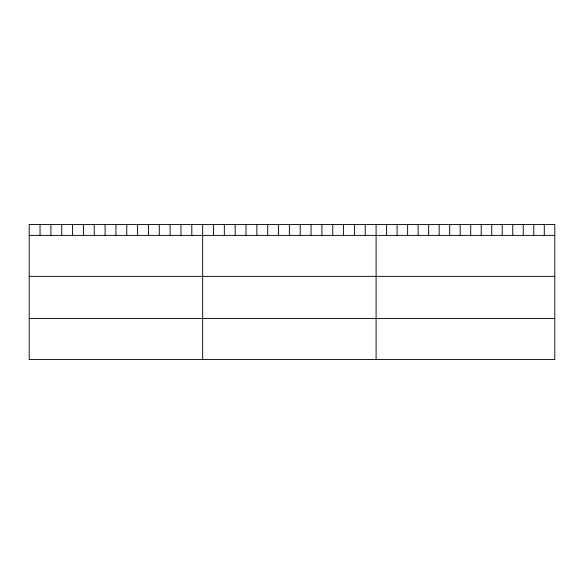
<?xml version="1.0" encoding="UTF-8"?>
<svg xmlns="http://www.w3.org/2000/svg" width="584" height="584" viewBox="0 0 584 584"><rect width="100%" height="100%" fill="white"/><g stroke="black" fill="none" stroke-linecap="round" stroke-linejoin="round"><path stroke-width="0.88" d="M554.8 235.388L554.8 359.525L29.2 359.525L29.2 224.475L554.8 224.475L554.8 235.388L29.2 235.388M29.2 276.356L554.8 276.356M29.2 318.557L554.8 318.557M544.288 224.475L544.288 235.388M533.776 224.475L533.776 235.388M523.264 224.475L523.264 235.388M512.752 224.475L512.752 235.388M502.24 224.475L502.24 235.388M491.728 224.475L491.728 235.388M481.216 224.475L481.216 235.388M470.704 224.475L470.704 235.388M460.192 224.475L460.192 235.388M449.68 224.475L449.68 235.388M439.168 224.475L439.168 235.388M428.656 224.475L428.656 235.388M418.144 224.475L418.144 235.388M407.632 224.475L407.632 235.388M397.12 224.475L397.12 235.388M386.608 224.475L386.608 235.388M376.096 224.475L376.096 359.525M365.255 224.475L365.255 235.388M354.415 224.475L354.415 235.388M343.575 224.475L343.575 235.388M332.734 224.475L332.734 235.388M321.893 224.475L321.893 235.388M311.053 224.475L311.053 235.388M300.212 224.475L300.212 235.388M289.372 224.475L289.372 235.388M278.531 224.475L278.531 235.388M267.691 224.475L267.691 235.388M256.851 224.475L256.851 235.388M246.01 224.475L246.01 235.388M235.169 224.475L235.169 235.388M224.329 224.475L224.329 235.388M213.488 224.475L213.488 235.388M202.648 224.475L202.648 359.525M191.808 224.475L191.808 235.388M180.967 224.475L180.967 235.388M170.126 224.475L170.126 235.388M159.286 224.475L159.286 235.388M148.445 224.475L148.445 235.388M137.605 224.475L137.605 235.388M126.764 224.475L126.764 235.388M115.924 224.475L115.924 235.388M105.083 224.475L105.083 235.388M94.243 224.475L94.243 235.388M83.403 224.475L83.403 235.388M72.562 224.475L72.562 235.388M61.721 224.475L61.721 235.388M50.881 224.475L50.881 235.388M40.041 224.475L40.041 235.388"/></g></svg>
